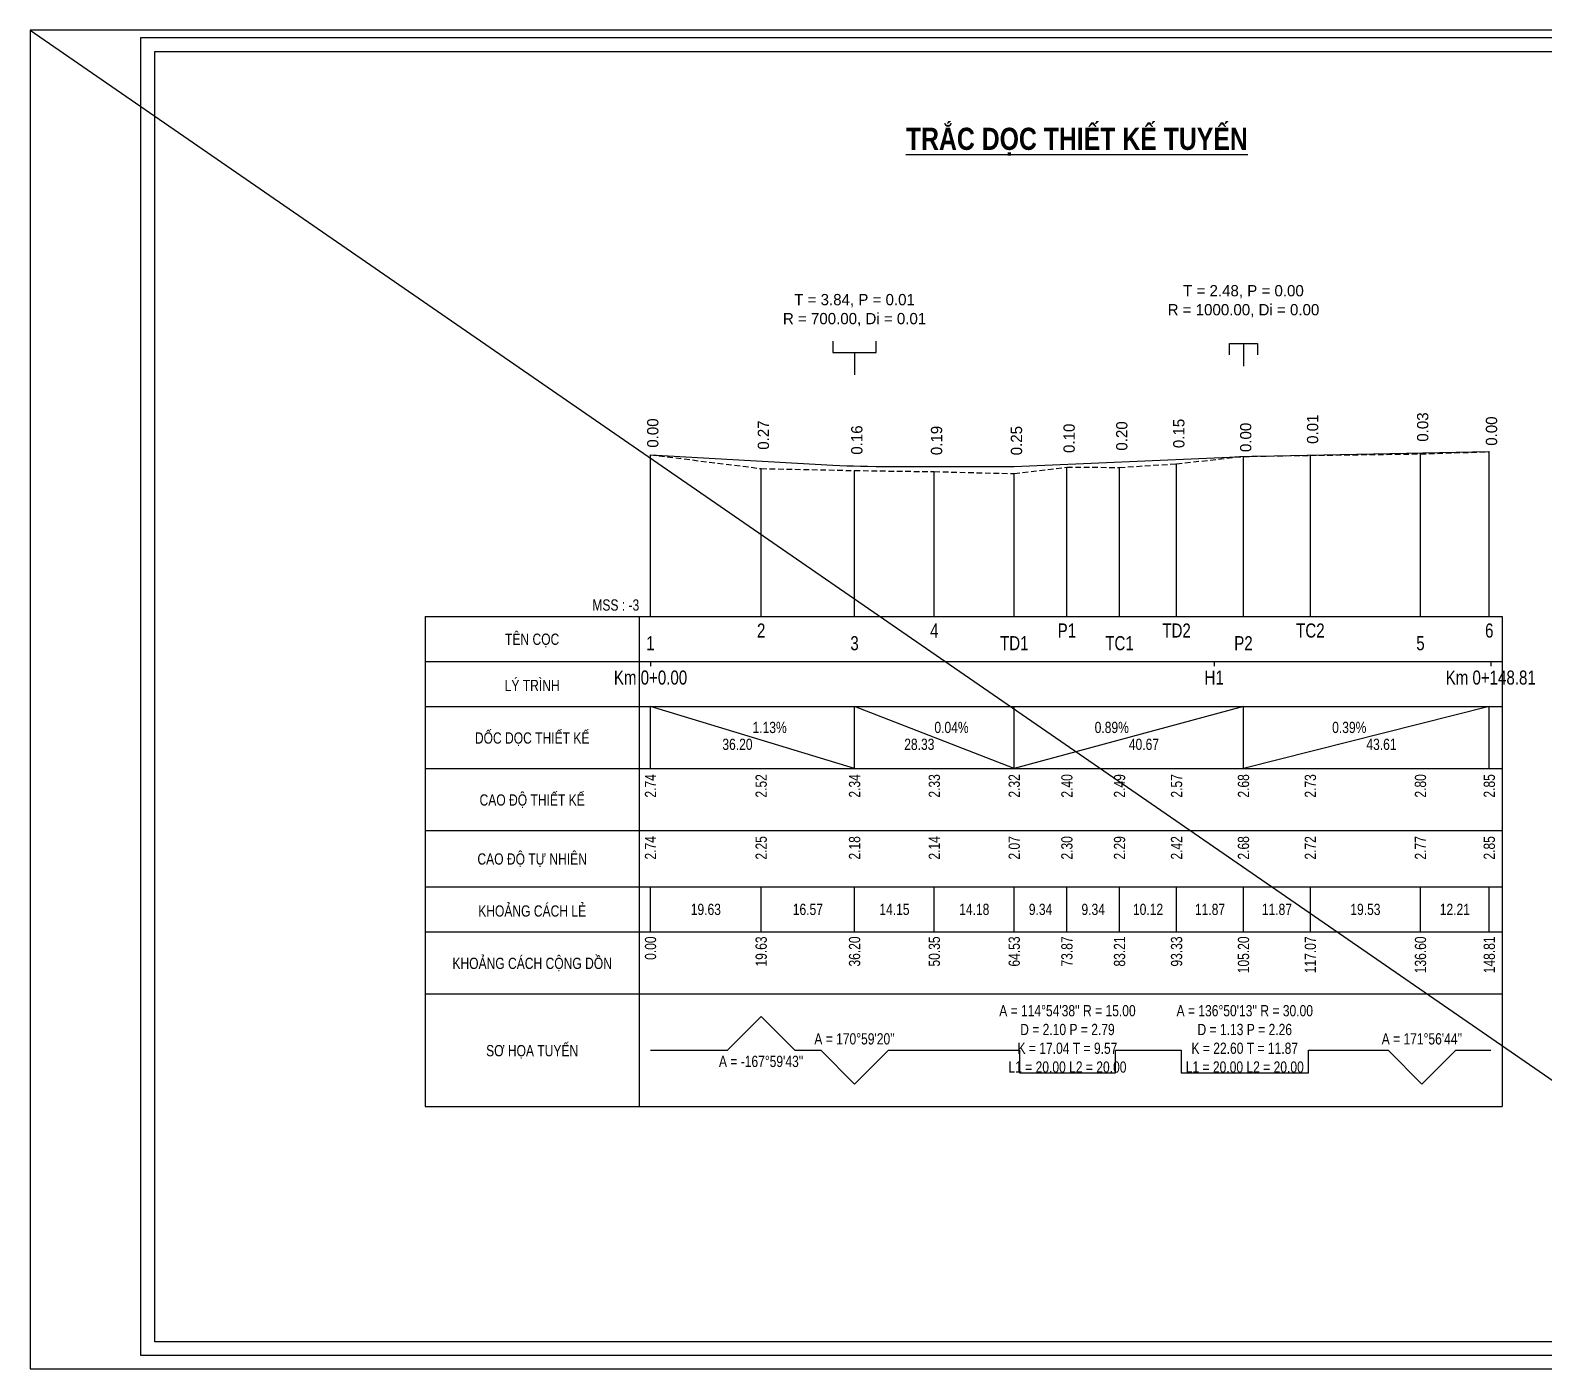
# Model space of a CAD drawing. Header units: inches. Extents: x -58 to 768, y -530 to 197.
# Drawn here: x 319 to 587.6, y -40.8 to 196.8 of the extents above; entities that cross this region are included whole.
import ezdxf
from ezdxf.enums import TextEntityAlignment as Align

# ---------------------------------------------------------------- set-up
doc = ezdxf.new("R2010")
doc.units = ezdxf.units.IN
doc.header["$MEASUREMENT"] = 0
doc.linetypes.add('HIDDEN', pattern=[0.375, 0.25, -0.125])
for name, color, linetype in [('Bang TD tu nhien', 3, 'Continuous'), ('DD Ranh dan trong 1 trai', 2, 'Continuous'), ('Duong dong trac doc tu nhien', 9, 'Continuous'), ('ENTTNTHIETKE1', 2, 'Continuous'), ('KHUNGTEN', 5, 'Continuous'), ('thep', 2, 'Continuous'), ('Trac doc thiet ke', 1, 'Continuous'), ('Trac doc tu nhien', 3, 'Continuous'), ('TracDoc', 7, 'Continuous')]:
    doc.layers.add(name, color=color, linetype=linetype)
doc.layers.add('KCS_Plotter', color=11, linetype='Continuous', plot=False)
doc.layers.add('LC Net dam 1', color=30, linetype='Continuous', lineweight=30)
doc.layers.add('LC Text2', color=7, linetype='Continuous', lineweight=25)
doc.styles.add('BangTD', font='viet buddy.shx', dxfattribs={"width": 0.8})
doc.styles.add('LC 1', font='')
doc.styles.add('LC3', font='', dxfattribs={"width": 0.8})
doc.styles.get('LC 1').set_extended_font_data('.VnAvantH', bold=True)
doc.styles.get('LC3').set_extended_font_data('.VnArialH', bold=True)

# ---------------------------------------------------------------- blocks, each defined once
blk = doc.blocks.new('TIEUDE1')
at = {"layer": 'LC Text2', "color": 7, "style": 'LC 1'}
blk.add_attdef('TIªU§Ò', text='', height=5, dxfattribs=at).set_placement((0, 0), align=Align.BOTTOM_CENTER)
blk.add_attdef('TL', text='', height=3, dxfattribs=at).set_placement((0, -2), align=Align.TOP_CENTER)
blk = doc.blocks.new('khung vpn')
at = {"layer": 'Defpoints'}
for p, q in [((52556.45964432618, -4195.445519303803), (52498.75819758818, -4195.445519303803)), ((52498.75819758818, -4195.445519303803), (52498.75819758818, -4235.275694307393)), ((52498.75819758818, -4235.275694307393), (52556.45964432618, -4235.275694307393))]:
    blk.add_line(p, q, dxfattribs=at)
at = {"layer": 'KHUNGTEN'}
blk.add_lwpolyline([(52556.24304850244, -4234.884980830777), (52502.04792260095, -4234.884980830777), (52502.04792260095, -4195.662115130224), (52556.24304850244, -4195.662115130224)], close=True, dxfattribs=at)
at = {"layer": 'thep'}
blk.add_lwpolyline([(52555.83215303945, -4234.474085367845), (52502.45881806394, -4234.474085367845), (52502.45881806394, -4196.073010593269), (52555.83215303945, -4196.073010593269)], close=True, dxfattribs=at)

msp = doc.modelspace()

# ---------------------------------------------------------------- linework, layer by layer
at = {"layer": 'Bang TD tu nhien', "color": 3}
for p, q in [((388.9969408075817, 92.7086996044427), (388.9969408075817, 5.7086996044427)), ((388.9969408075817, 92.7086996044427), (580.0666124384411, 92.7086996044427)), ((426.9969408075817, 92.7086996044427), (426.9969408075817, 5.7086996044427)), ((580.0666124384411, 92.7086996044427), (580.0666124384411, 5.7086996044427)), ((388.9969408075817, 84.7086996044427), (580.0666124384411, 84.7086996044427)), ((388.9969408075817, 76.7086996044427), (580.0666124384411, 76.7086996044427)), ((388.9969408075817, 65.7086996044427), (580.0666124384411, 65.7086996044427)), ((388.9969408075817, 54.7086996044427), (580.0666124384411, 54.7086996044427)), ((388.9969408075817, 44.7086996044427), (580.0666124384411, 44.7086996044427)), ((388.9969408075817, 36.7086996044427), (580.0666124384411, 36.7086996044427)), ((388.9969408075817, 25.7086996044427), (580.0666124384411, 25.7086996044427)), ((388.9969408075817, 5.7086996044427), (580.0666124384411, 5.7086996044427))]:
    msp.add_line(p, q, dxfattribs=at)
at = {"layer": 'Duong dong trac doc tu nhien', "color": 8}
for p, q in [((428.9969408075817, 92.7086996044427), (428.9969408075817, 121.4086996044427)), ((534.1969408075818, 92.7086996044427), (534.1969408075818, 121.1086996044427)), ((546.0669408075818, 92.7086996044427), (546.0669408075818, 121.3086996044427)), ((565.5969408075817, 92.7086996044427), (565.5969408075817, 121.5586996044427)), ((577.8069408075818, 92.7086996044427), (577.8069408075818, 121.9586996044427)), ((448.6269408075817, 92.7086996044427), (448.6269408075817, 118.9586996044427)), ((465.1969408075817, 92.7086996044427), (465.1969408075817, 118.6086996044427)), ((479.3469408075817, 92.7086996044427), (479.3469408075817, 118.4086996044427)), ((502.8669408075817, 92.7086996044427), (502.8669408075817, 119.2086996044427)), ((512.2069408075818, 92.7086996044427), (512.2069408075818, 119.1586996044427)), ((522.3269408075818, 92.7086996044427), (522.3269408075818, 119.8086996044427)), ((493.5269408075817, 92.7086996044427), (493.5269408075817, 118.0586996044427))]:
    msp.add_line(p, q, dxfattribs=at)
at = {"layer": 'KCS_Plotter'}
msp.add_line((318.954854640819, 196.757007135602), (663.134940150077, -40.8306947016244), dxfattribs=at)
at = {"layer": 'LC Net dam 1', "color": 1}
msp.add_lwpolyline([(428.9969408075817, 121.4086996044427), (461.3567736039191, 119.5761676366943), (462.5784371818712, 119.5123161761536), (463.8001211874767, 119.4591258333453), (465.0218218992744, 119.4165967702964), (466.243535595752, 119.3847291165578), (467.4652585553577, 119.3635229692036), (469.0373540676669, 119.3519216071611), (493.5269408075817, 119.3086996044427), (531.7203659932899, 120.9990897036381), (533.465639468617, 121.0687174498669), (536.6735938263545, 121.1569719058862), (577.8069408075818, 121.9586996044427)], dxfattribs=at)
at = {"layer": 'Trac doc thiet ke', "color": 2}
for p, q in [((534.1969408075818, 141.1569719058862), (534.1969408075818, 137.1569719058862)), ((465.1969408075817, 139.5761676366943), (465.1969408075817, 135.5761676366943))]:
    msp.add_line(p, q, dxfattribs=at)
for points in [[(461.3567736039191, 141.5761676366943), (461.3567736039191, 139.5761676366943), (469.0373540676669, 139.5761676366943), (469.0373540676669, 141.5761676366943)], [(531.7203659932899, 139.1569719058862), (531.7203659932899, 141.1569719058862), (536.6735938263545, 141.1569719058862), (536.6735938263545, 139.1569719058862)]]:
    msp.add_lwpolyline(points, dxfattribs=at)
at = {"layer": 'Trac doc tu nhien', "color": 3, "linetype": 'HIDDEN', "ltscale": 4}
msp.add_lwpolyline([(428.9969408075817, 121.4086996044427), (448.6269408075817, 118.9586996044427), (465.1969408075817, 118.6086996044427), (479.3469408075817, 118.4086996044427), (493.5269408075817, 118.0586996044427), (502.8669408075817, 119.2086996044427), (512.2069408075818, 119.1586996044427), (522.3269408075818, 119.8086996044427), (534.1969408075818, 121.1086996044427), (546.0669408075818, 121.3086996044427), (565.5969408075817, 121.5586996044427), (577.8069408075818, 121.9586996044427)], dxfattribs=at)
at = {"layer": 'TracDoc', "color": 5}
for p, q in [((428.9969408075817, 84.7086996044427), (428.9969408075817, 83.9086996044427)), ((528.9969408075817, 84.7086996044427), (528.9969408075817, 83.9086996044427)), ((578.0666124384411, 84.7086996044427), (578.0666124384411, 83.9086996044427))]:
    msp.add_line(p, q, dxfattribs=at)
at = {"layer": 'TracDoc', "color": 2}
for p, q in [((428.9969408075817, 65.7086996044427), (428.9969408075817, 76.7086996044427)), ((465.1969408075817, 65.7086996044427), (428.9969408075817, 76.7086996044427)), ((465.1969408075817, 65.7086996044427), (465.1969408075817, 76.7086996044427)), ((493.5269408075817, 65.7086996044427), (465.1969408075817, 76.7086996044427)), ((493.5269408075817, 65.7086996044427), (493.5269408075817, 76.7086996044427)), ((534.1969408075818, 76.7086996044427), (493.5269408075817, 65.7086996044427)), ((534.1969408075818, 65.7086996044427), (534.1969408075818, 76.7086996044427)), ((577.8069408075818, 76.7086996044427), (534.1969408075818, 65.7086996044427)), ((577.8069408075818, 65.7086996044427), (577.8069408075818, 76.7086996044427))]:
    msp.add_line(p, q, dxfattribs=at)
at = {"layer": 'TracDoc', "color": 3}
for p, q in [((428.9969408075817, 36.7086996044427), (428.9969408075817, 44.7086996044427)), ((448.6269408075817, 36.7086996044427), (448.6269408075817, 44.7086996044427)), ((465.1969408075817, 36.7086996044427), (465.1969408075817, 44.7086996044427)), ((479.3469408075817, 36.7086996044427), (479.3469408075817, 44.7086996044427)), ((493.5269408075817, 36.7086996044427), (493.5269408075817, 44.7086996044427)), ((502.8669408075817, 36.7086996044427), (502.8669408075817, 44.7086996044427)), ((512.2069408075818, 36.7086996044427), (512.2069408075818, 44.7086996044427)), ((522.3269408075818, 36.7086996044427), (522.3269408075818, 44.7086996044427)), ((534.1969408075818, 36.7086996044427), (534.1969408075818, 44.7086996044427)), ((546.0669408075818, 36.7086996044427), (546.0669408075818, 44.7086996044427)), ((565.5969408075817, 36.7086996044427), (565.5969408075817, 44.7086996044427)), ((577.8069408075818, 36.7086996044427), (577.8069408075818, 44.7086996044427))]:
    msp.add_line(p, q, dxfattribs=at)
at = {"layer": 'TracDoc', "color": 1}
msp.add_lwpolyline([(428.9969408075817, 15.7086996044427), (442.6269408075817, 15.7086996044427), (448.6269408075817, 21.7086996044427), (454.6269408075817, 15.7086996044427), (459.1969408075817, 15.7086996044427), (465.1969408075817, 9.7086996044427), (471.1969408075817, 15.7086996044427), (494.4480079126604, 15.7086996044427), (494.4480079126604, 11.7086996044427), (511.4883846204073, 11.7086996044427), (511.4883846204073, 15.7086996044427), (523.127967267684, 15.7086996044427), (523.127967267684, 11.7086996044427), (545.7280903076577, 11.7086996044427), (545.7280903076577, 15.7086996044427), (559.8566058498557, 15.7086996044427), (565.8566058498557, 9.7086996044427), (571.8566058498557, 15.7086996044427), (578.0666058498557, 15.7086996044427)], dxfattribs=at)

# ---------------------------------------------------------------- block references
at = {"layer": 'ENTTNTHIETKE1', "color": 6, "xscale": 5.964898973409121, "yscale": 5.964898973409121, "zscale": 5.964898973409121}
msp.add_blockref('khung vpn', (-312830.8339770086, 25222.16564619624), dxfattribs=at)
at = {"layer": 'LC Text2'}
ref = msp.add_blockref('TIEUDE1', (504.6346100547107, 174.3367629645095, -9.79763189504801e-06), dxfattribs=dict(at, xscale=0.8000248065569024, yscale=0.8000248065569024, zscale=0.8000248065569024, rotation=359.999216292062))
ref.add_attrib('TIªU§Ò', '%%UTR¾C DäC THIÕT KÕ TUYÕN', dxfattribs={"color": 7, "height": 3.939653839796473, "rotation": 359.9992162747598, "style": 'LC3', "width": 0.8}).set_placement((504.6346100547107, 174.3367629645095), align=Align.BOTTOM_CENTER)

# ---------------------------------------------------------------- texts
at = {"layer": 'Bang TD tu nhien', "color": 3, "style": 'BangTD', "width": 0.8}
for s, p in [('TÊN CỌC', (407.9969408075817, 88.7086996044427)), ('LÝ TRÌNH', (407.9969408075817, 80.7086996044427)), ('DỐC DỌC THIẾT KẾ', (407.9969408075817, 71.2086996044427)), ('CAO ĐỘ THIẾT KẾ', (407.9969408075817, 60.2086996044427)), ('CAO ĐỘ TỰ NHIÊN', (407.9969408075817, 49.7086996044427)), ('KHOẢNG CÁCH LẺ', (407.9969408075817, 40.7086996044427)), ('KHOẢNG CÁCH CỘNG DỒN', (407.9969408075817, 31.2086996044427)), ('SƠ HỌA TUYẾN', (407.9969408075817, 15.7086996044427))]:
    msp.add_text(s, height=2, dxfattribs=at).set_placement(p, align=Align.MIDDLE)
at = {"layer": 'DD Ranh dan trong 1 trai', "color": 2}
for s, p in [('0.00', (430.9917383427769, 122.6558878395283)), ('0.27', (450.6217383427769, 122.2970559580339)), ('0.16', (467.1917383427769, 121.4120289007955)), ('0.19', (481.3417383427769, 121.3337260781458)), ('0.25', (495.5217383427769, 121.3086996044427)), ('0.10', (504.8617383427769, 121.7220755572335)), ('0.20', (514.2017383427769, 122.1354515100242)), ('0.15', (524.3217383427769, 122.5833492233264)), ('0.01', (548.061738342777, 123.3400570912575)), ('0.03', (567.5917383427769, 123.7207151971966))]:
    msp.add_text(s, height=2, rotation=90, dxfattribs=at).set_placement(p, align=Align.BOTTOM_LEFT)
for p in [(536.191738342777, 127.0891858811212), (579.801738342777, 128.208974142176)]:
    msp.add_text('0.00', height=2, rotation=90, dxfattribs=at).set_placement(p, align=Align.BOTTOM_RIGHT)
at = {"layer": 'Trac doc thiet ke', "color": 2, "char_height": 2}
for s, insert, attachment_point in [('T = 2.48, P = 0.00', (534.1969408075818, 149.1569719058862), 8), ('T = 3.84, P = 0.01', (465.1969408075817, 147.5761676366943), 8), ('R = 1000.00, Di = 0.00', (534.1969408075818, 148.1569719058862), 2), ('R = 700.00, Di = 0.01', (465.1969408075817, 146.5761676366943), 2)]:
    msp.add_mtext(s, dxfattribs=dict(at, insert=insert, attachment_point=attachment_point))
at = {"layer": 'Trac doc tu nhien', "color": 3, "insert": (426.9969408075817, 93.7086996044427), "char_height": 2, "attachment_point": 9, "style": 'BangTD'}
msp.add_mtext('MSS : -3', dxfattribs=at)
at = {"layer": 'TracDoc', "color": 5, "style": 'BangTD', "width": 0.8}
for s, p in [('2', (448.6269408075817, 91.4586996044427)), ('4', (479.3469408075817, 91.4586996044427)), ('P1', (502.8669408075817, 91.4586996044427)), ('TD2', (522.3269408075818, 91.4586996044427)), ('TC2', (546.0669408075818, 91.4586996044427)), ('6', (577.8069408075818, 91.4586996044427)), ('Km 0+0.00', (428.9969408075817, 83.1086996044427)), ('H1', (528.9969408075817, 83.1086996044427)), ('Km 0+148.81', (578.0666124384411, 83.1086996044427))]:
    msp.add_text(s, height=2.5, dxfattribs=at).set_placement(p, align=Align.TOP_CENTER)
for s, p in [('1', (428.9969408075817, 85.9586996044427)), ('3', (465.1969408075817, 85.9586996044427)), ('TD1', (493.5269408075817, 85.9586996044427)), ('TC1', (512.2069408075818, 85.9586996044427)), ('P2', (534.1969408075818, 85.9586996044427)), ('5', (565.5969408075817, 85.9586996044427))]:
    msp.add_text(s, height=2.5, dxfattribs=at).set_placement(p, align=Align.BOTTOM_CENTER)
at = {"layer": 'TracDoc', "color": 2, "style": 'BangTD', "width": 0.8}
for s, p in [('1.13%', (447.0969408075817, 71.4086996044427)), ('0.04%', (479.3619408075817, 71.4086996044427))]:
    msp.add_text(s, height=2, dxfattribs=at).set_placement(p, align=Align.BOTTOM_LEFT)
for s, p in [('0.89%', (513.8619408075817, 71.4086996044427)), ('0.39%', (556.0019408075818, 71.4086996044427))]:
    msp.add_text(s, height=2, dxfattribs=at).set_placement(p, align=Align.BOTTOM_RIGHT)
for s, p in [('36.20', (447.0969408075817, 71.0086996044427)), ('28.33', (479.3619408075817, 71.0086996044427))]:
    msp.add_text(s, height=2, dxfattribs=at).set_placement(p, align=Align.TOP_RIGHT)
for s, p in [('40.67', (513.8619408075817, 71.0086996044427)), ('43.61', (556.0019408075818, 71.0086996044427))]:
    msp.add_text(s, height=2, dxfattribs=at).set_placement(p, align=Align.TOP_LEFT)
for s, p in [('2.74', (428.9969408075817, 64.7086996044427)), ('2.52', (448.6269408075817, 64.7086996044427)), ('2.34', (465.1969408075817, 64.7086996044427)), ('2.33', (479.3469408075817, 64.7086996044427)), ('2.32', (493.5269408075817, 64.7086996044427)), ('2.40', (502.8669408075817, 64.7086996044427)), ('2.49', (512.2069408075818, 64.7086996044427)), ('2.57', (522.3269408075818, 64.7086996044427)), ('2.68', (534.1969408075818, 64.7086996044427)), ('2.73', (546.0669408075818, 64.7086996044427)), ('2.80', (565.5969408075817, 64.7086996044427)), ('2.85', (577.8069408075818, 64.7086996044427))]:
    msp.add_text(s, height=2, rotation=90, dxfattribs=at).set_placement(p, align=Align.MIDDLE_RIGHT)
at = {"layer": 'TracDoc', "color": 3, "style": 'BangTD', "width": 0.8}
for s, p in [('2.74', (428.9969408075817, 53.7086996044427)), ('2.25', (448.6269408075817, 53.7086996044427)), ('2.18', (465.1969408075817, 53.7086996044427)), ('2.14', (479.3469408075817, 53.7086996044427)), ('2.07', (493.5269408075817, 53.7086996044427)), ('2.30', (502.8669408075817, 53.7086996044427)), ('2.29', (512.2069408075818, 53.7086996044427)), ('2.42', (522.3269408075818, 53.7086996044427)), ('2.68', (534.1969408075818, 53.7086996044427)), ('2.72', (546.0669408075818, 53.7086996044427)), ('2.77', (565.5969408075817, 53.7086996044427)), ('2.85', (577.8069408075818, 53.7086996044427)), ('0.00', (428.9969408075817, 35.9086996044427)), ('19.63', (448.6269408075817, 35.9086996044427)), ('36.20', (465.1969408075817, 35.9086996044427)), ('50.35', (479.3469408075817, 35.9086996044427)), ('64.53', (493.5269408075817, 35.9086996044427)), ('73.87', (502.8669408075817, 35.9086996044427)), ('83.21', (512.2069408075818, 35.9086996044427)), ('93.33', (522.3269408075818, 35.9086996044427)), ('105.20', (534.1969408075818, 35.9086996044427)), ('117.07', (546.0669408075818, 35.9086996044427)), ('136.60', (565.5969408075817, 35.9086996044427)), ('148.81', (577.8069408075818, 35.9086996044427))]:
    msp.add_text(s, height=2, rotation=90, dxfattribs=at).set_placement(p, align=Align.MIDDLE_RIGHT)
for s, p in [('19.63', (438.8119408075817, 40.7086996044427)), ('16.57', (456.9119408075817, 40.7086996044427)), ('14.15', (472.2719408075818, 40.7086996044427)), ('14.18', (486.4369408075817, 40.7086996044427)), ('9.34', (498.1969408075817, 40.7086996044427)), ('9.34', (507.5369408075817, 40.7086996044427)), ('10.12', (517.2669408075817, 40.7086996044427)), ('11.87', (528.2619408075818, 40.7086996044427)), ('11.87', (540.1319408075817, 40.7086996044427)), ('19.53', (555.8319408075818, 40.7086996044427)), ('12.21', (571.7019408075818, 40.7086996044427))]:
    msp.add_text(s, height=2, dxfattribs=at).set_placement(p, align=Align.MIDDLE_CENTER)
at = {"layer": 'TracDoc', "color": 1, "char_height": 2, "attachment_point": 5, "style": 'BangTD'}
for s, insert in [("A = 114°54'38'' R = 15.00^M^JD = 2.10 P = 2.79^M^JK = 17.04 T = 9.57^M^JL1 = 20.00 L2 = 20.00", (502.9681962665338, 17.7086996044427)), ("A = 136°50'13'' R = 30.00^M^JD = 1.13 P = 2.26^M^JK = 22.60 T = 11.87^M^JL1 = 20.00 L2 = 20.00", (534.4280287876709, 17.7086996044427)), ("A = 170°59'20''", (465.1969408075817, 17.7086996044427)), ("A = 171°56'44''", (565.8566058498557, 17.7086996044427)), ("A = -167°59'43''", (448.6269408075817, 13.7086996044427))]:
    msp.add_mtext(s, dxfattribs=dict(at, insert=insert))

doc.saveas('drawing.dxf')
